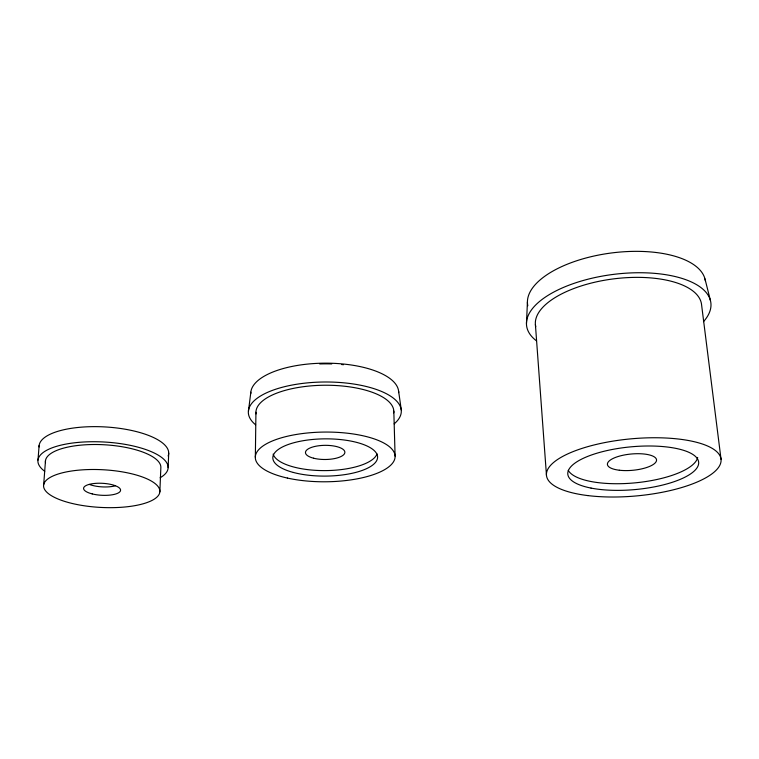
<?xml version="1.0" encoding="UTF-8"?>
<svg xmlns="http://www.w3.org/2000/svg" width="759" height="759" viewBox="0 0 759 759"><rect width="100%" height="100%" fill="white"/><g stroke="black" fill="none" stroke-linecap="round" stroke-linejoin="round"><path stroke-width="1.14" d="M255.347 457.146L255.935 412.241M168.137 467.629L168.707 453.218M159.855 491.851A58.225 18.871 3 0 0 74.192 470.646A58.225 18.871 3 0 0 71.147 503.217A58.225 18.871 3 0 0 159.855 491.851L160.842 467.914A57.807 19.734 3.2 0 0 102.541 444.679A57.807 19.734 3.2 0 0 45.493 462.667M526.48 323.495L527.429 301.949M43.661 484.878L45.502 460.58M37.988 460.134L39.126 445.505M248.459 411.046L250.849 392.185M704.988 278.942L710.415 300.431M398.608 391.189L401.293 410.002M721.041 459.299L701.563 304.644A83.68 36.214 -7.1 0 0 612.418 279.027A83.68 36.214 -7.1 0 0 535.75 326.721M535.399 324.501L546.471 475.314M393.817 411.188L395.097 456.083M44.724 471.292A65.189 22.258 3.2 0 1 104.372 442.023A65.189 22.258 3.2 0 1 160.111 477.772M39.089 446.956A64.913 22.836 3.3 0 1 107.503 427.089A64.913 22.836 3.3 0 1 168.128 456.026M115.188 485.855A18.463 6.091 3 0 1 89.363 484.432M527.809 305.754A89.676 40.151 -7.4 0 1 609.392 253.25A89.676 40.151 -7.4 0 1 705.386 280.887M536.442 340.838A92.835 40.189 -7.1 0 1 615.843 274.103A92.835 40.189 -7.1 0 1 703.489 321.655M697.673 457.478A65.54 21.736 -5.3 0 1 635.9 482.771A65.54 21.736 -5.3 0 1 568.244 470.333M250.783 393.627A73.955 29.772 -0.4 0 1 324.691 363.172A73.955 29.772 -0.4 0 1 398.684 392.631M255.641 424.822A76.479 29.734 -0.4 0 1 324.843 381.995A76.479 29.734 -0.4 0 1 394.149 423.873M319.729 363.95A72.456 29.174 -0.4 0 1 331.711 363.931M341.569 364.529A72.456 29.174 -0.4 0 1 343.504 364.718M256.03 413.93A68.946 26.802 -0.4 0 1 324.691 385.24A68.946 26.802 -0.4 0 1 393.75 412.877M377.033 453.882A52.295 18.814 -0.4 0 1 324.491 470.608A52.295 18.814 -0.4 0 1 273.164 454.091M92.237 493.919A18.51 5.996 3 0 0 120.567 490.38A18.51 5.996 3 0 0 93.461 483.578A18.51 5.996 3 0 0 92.237 493.919M587.855 495.589A87.655 28.671 -5.2 0 0 721.05 461.13A87.655 28.671 -5.2 0 0 592.381 445.4A87.655 28.671 -5.2 0 0 587.855 495.589M619.325 470.229A24.677 8.178 -5.3 0 0 656.544 460.277A24.677 8.178 -5.3 0 0 620.037 455.96A24.677 8.178 -5.3 0 0 619.325 470.229M591.014 488.075A65.682 21.461 -5.2 0 0 697.644 466.766A65.682 21.461 -5.2 0 0 611.052 449.717A65.682 21.461 -5.2 0 0 591.014 488.075M287.367 478.056A69.885 24.857 -0.4 0 0 395.022 457.649A69.885 24.857 -0.4 0 0 293.278 435.002A69.885 24.857 -0.4 0 0 287.367 478.056M313.581 458.208A19.696 7.078 -0.4 0 0 344.766 453.028A19.696 7.078 -0.4 0 0 317.196 445.988A19.696 7.078 -0.4 0 0 313.581 458.208M293.372 472.459A52.38 18.624 -0.4 0 0 377.166 459.527A52.38 18.624 -0.4 0 0 305.137 440.391A52.38 18.624 -0.4 0 0 293.372 472.459"/></g></svg>
